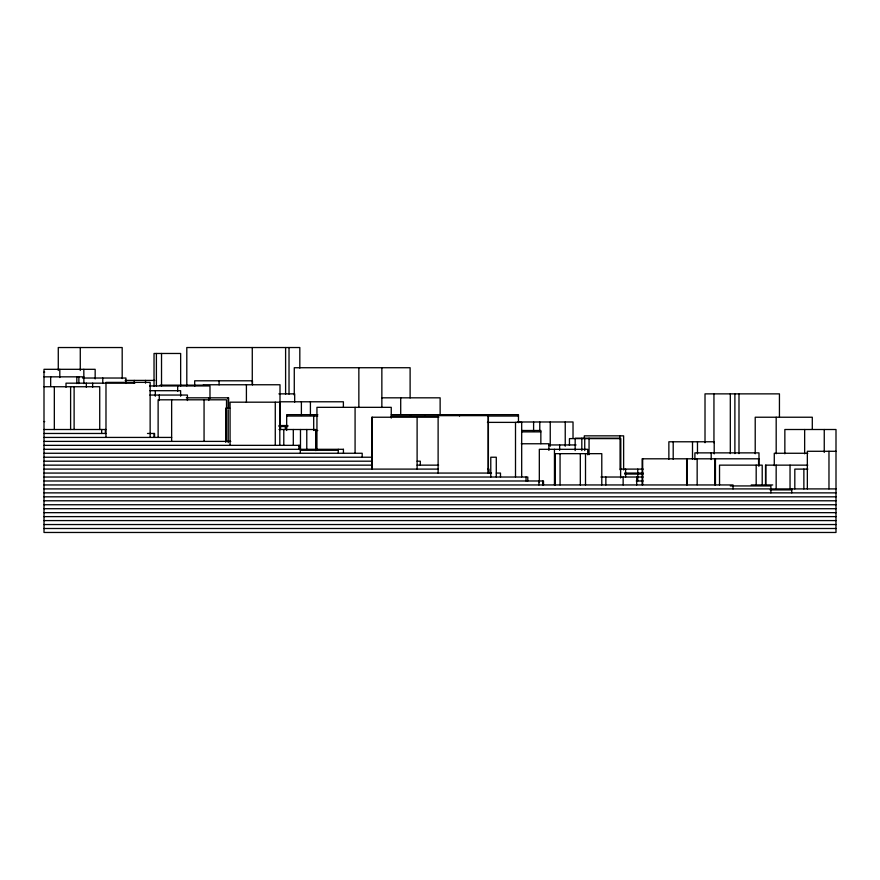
<?xml version="1.0" encoding="UTF-8"?>
<svg xmlns="http://www.w3.org/2000/svg" width="880" height="880" viewBox="0 0 880 880"><rect width="100%" height="100%" fill="white"/><g stroke="black" fill="none" stroke-linecap="round" stroke-linejoin="round"><path stroke-width="1.32" d="M44 372.086L44.715 372.086M44 376.838L83.875 376.838M82.511 378.026L125.939 378.026L125.939 383.46M125.147 380.402L154.792 380.402M134.783 383.174L66.011 383.174L66.011 387.255M203.379 384.758L280.005 384.758L280.005 425.546M160.127 385.154L203.566 385.154M149.611 385.946L209.979 385.946L209.979 398.288M44 386.738L99.726 386.738L99.726 429.506M149.93 390.698L180.62 390.698L180.62 396.198M278.883 393.866L294.679 393.866L294.679 402.094M149.875 395.054L187.418 395.054L187.418 400.521M186.351 397.826L228.635 397.826L228.635 408.386M381.601 397.826L440.132 397.826L440.132 414.271M279.708 401.786L343.387 401.786L343.387 407.264M229.779 408.122L225.731 408.122L225.731 442.321M317.823 414.656L286.671 414.656L286.671 430.496M391.303 414.656L518.474 414.656L518.474 422.609M286.671 416.042L317.757 416.042M391.303 416.042L438.383 416.042M488.334 416.042L518.474 416.042M438.834 417.23L371.712 417.23L371.712 469.106M44 421.586L44.715 421.586M517.231 421.982L573.023 421.982L573.023 438.141M487.432 422.378L521.686 422.378L521.686 476.784M278.927 425.546L287.947 425.546M279.026 426.536L287.837 426.536M44 429.506L106.029 429.506M279.026 429.506L315.656 429.506L315.656 449.306M315.051 430.496L317.757 430.496M521.598 430.496L540.848 430.496L540.848 443.707M521.598 431.882L540.848 431.882M44 433.466L105.985 433.466M147.488 433.466L154.561 433.466L154.561 437.426M44 437.426L171.644 437.426M44 441.386L230.769 441.386M521.246 443.762L548.889 443.762L548.889 450.406M548.68 444.95L576.07 444.95M44 445.346L300.333 445.346L300.333 453.266M298.925 446.336L300.333 446.336M44 449.306L343.464 449.306M300.333 450.296L338.261 450.296M836 451.286L807.345 451.286L807.345 488.906M44 453.266L362.186 453.266L362.186 457.226M807.785 453.266L774.279 453.266L774.279 465.608M44 457.226L372.317 457.226M759.077 458.81L642.125 458.81L642.125 484.803M44 461.186L372.317 461.186M417.109 461.186L420.31 461.186L420.31 465.146M44 465.146L372.317 465.146M417.109 465.146L438.614 465.146M807.785 465.146L765.523 465.146L765.523 484.946M44 469.106L438.119 469.106M487.795 469.106L488.961 469.106L488.961 473.066M620.235 469.106L643.214 469.106M807.873 469.106L794.816 469.106L794.816 488.906M44 473.066L491.535 473.066M496.287 473.066L500.489 473.066L500.489 477.026M624.668 473.066L643.214 473.066M624.668 474.056L643.214 474.056M44 477.026L527.802 477.026L527.802 480.986M600.93 477.026L643.214 477.026M44 480.986L543.51 480.986L543.51 484.946M636.229 480.986L643.159 480.986M44 484.946L733.04 484.946L733.04 488.906M751.223 484.946L772.728 484.946M730.29 485.936L770.891 485.936L770.891 492.866M44 488.906L836 488.906M770.099 489.896L791.747 489.896M44 492.866L836 492.866M44 496.826L836 496.826M44 500.786L836 500.786M44 504.746L836 504.746M44 508.706L836 508.706M44 512.666L836 512.666M44 516.626L836 516.626M44 520.586L836 520.586M44 524.546L836 524.546M44 528.506L836 528.506M828.971 451.286L828.971 488.906M824.252 429.506L824.252 452.452M812.295 429.396L812.295 417.23L755.216 417.23L755.216 453.739M804.65 429.506L804.65 453.805M803.869 469.106L803.869 488.906M791.747 488.906L791.747 492.866M790.042 465.146L790.042 488.906M784.85 453.805L784.85 429.506L836 429.506L836 532.466L44 532.466L44 369.314L95.161 369.314L95.161 378.917M779.438 416.944L779.438 393.866L705.012 393.866L705.012 442.739M776.182 417.23L776.182 453.739M776.16 465.146L776.16 488.906M765.82 465.146L765.82 484.946M762.212 484.946L762.212 465.146L719.532 465.146L719.532 484.946M758.989 466.213L758.989 452.87L694.903 452.87L694.903 459.547M758.582 458.81L758.582 465.652M756.184 465.146L756.184 484.946M738.991 393.866L738.991 453.607M734.888 393.866L734.888 453.607M730.312 393.866L730.312 453.607M715.44 458.81L715.44 484.803M715.286 458.81L715.286 484.803M714.846 458.81L714.846 484.803M714.208 453.904L714.208 441.782L668.866 441.782L668.866 459.283M713.944 393.866L713.944 442.739M711.194 452.87L711.194 459.547M697.477 441.782L697.477 453.904M697.158 458.81L697.158 484.803M692.505 441.782L692.505 459.283M687.313 458.81L687.313 484.803M686.642 458.81L686.642 484.803M673.2 441.782L673.2 459.283M642.675 458.81L642.675 484.803M637.758 469.106L637.758 473.066M637.758 474.056L637.758 480.986M636.702 477.026L636.702 484.946M625.603 469.106L625.603 477.026M623.634 469.942L623.634 435.842L584.309 435.842L584.309 438.57M623.139 477.026L623.139 484.946M620.62 477.95L620.62 438.218L575.168 438.218L575.168 450.549M620.51 469.953L620.51 438.614L569.448 438.614L569.448 445.423M620.268 438.614L620.268 469.953M619.718 435.842L619.718 438.57M605.858 477.026L605.858 484.946M601.788 484.946L601.788 453.662L555.28 453.662L555.28 484.946M589.05 438.218L589.05 454.652M587.73 454.784L587.73 449.306L539.319 449.306L539.319 482.207M585.508 453.662L585.508 484.946M584.738 438.218L584.738 450.549M581.812 438.218L581.812 450.549M580.316 453.662L580.316 484.946M565.235 421.982L565.235 446.215M560.054 453.662L560.054 484.946M559.636 444.95L559.636 450.285M554.455 449.306L554.455 484.946M550.242 421.982L550.242 446.215M542.784 480.986L542.784 484.946M539.781 421.982L539.781 431.409M538.945 480.986L538.945 484.946M533.599 421.982L533.599 431.409M526.042 477.026L526.042 480.986M515.504 422.378L515.504 476.784M496.287 477.026L496.287 457.226L490.776 457.226L490.776 477.026M488.378 473.066L488.378 415.646L438.119 415.646L438.119 473.066M488.202 415.646L488.202 473.066M459.558 414.656L459.558 416.042M425.15 414.656L425.15 416.042M417.109 417.23L417.109 469.106M410.432 414.656L410.432 416.042M410.113 397.914L410.113 367.73L294.272 367.73L294.272 395.175M400.708 397.826L400.708 414.271M391.248 418.088L391.248 407.33L316.943 407.33L316.943 450.351M381.854 367.73L381.854 407.517M372.317 417.23L372.317 469.106M358.853 367.73L358.853 407.517M355.08 407.33L355.08 453.046M343.398 449.306L343.464 453.266M338.261 449.306L338.261 453.266M315.832 433.466L315.832 450.626M313.698 414.656L313.698 430.496M310.409 401.786L310.409 415.492M306.779 429.506L306.779 449.306M301.389 401.786L301.389 415.492M300.476 429.506L300.476 449.306M299.816 368.071L299.816 347.534L186.802 347.534L186.802 385.869M298.925 445.346L298.925 449.306M293.304 429.506L293.304 445.346M289.025 347.534L289.025 394.086M285.604 347.534L285.604 394.086M285.34 426.536L285.34 429.506M283.789 429.506L283.789 445.346M280.555 426.536L280.555 429.506M279.807 445.346L279.807 402.182L230.076 402.182L230.076 445.346M275.275 402.182L275.275 445.346M252.472 384.868L252.472 380.798L194.689 380.798L194.689 386.221M252.274 347.534L252.274 384.505M246.411 384.758L246.411 402.435M228.217 409.706L228.217 442.607M228.162 397.826L228.162 408.386M226.523 441.386L226.523 399.806L158.125 399.806L158.125 437.36M219.087 380.798L219.087 384.868M208.714 397.826L208.714 400.466M204.061 399.806L204.061 441.386M180.653 386.111L180.653 353.474L154.033 353.474L154.033 386.111M177.672 385.946L177.672 391.424M171.644 399.806L171.644 441.386M161.524 353.474L161.524 386.111M159.269 395.054L159.269 400.521M156.398 353.474L156.398 386.111M155.32 390.698L155.32 396.198M154.077 433.466L154.077 437.426M150.139 437.426L150.139 382.382L105.985 382.382L105.985 437.426M145.53 380.402L145.53 383.13M134.233 380.402L134.233 383.13M122.188 378.576L122.188 347.534L58.278 347.534L58.278 370.48M105.38 429.506L105.38 433.466M102.773 378.026L102.773 383.46M101.662 429.506L101.662 433.466M92.642 383.174L92.642 387.255M86.339 383.174L86.339 387.255M83.82 369.314L83.875 383.592M80.278 347.534L80.278 370.48M78.87 376.838L78.87 383.592M76.824 376.838L76.824 383.592M74.118 386.738L74.118 429.506M70.609 386.738L70.609 429.506M59.807 369.314L59.807 377.542M54.329 386.738L54.329 429.506M50.666 376.838L50.666 386.287"/></g></svg>
